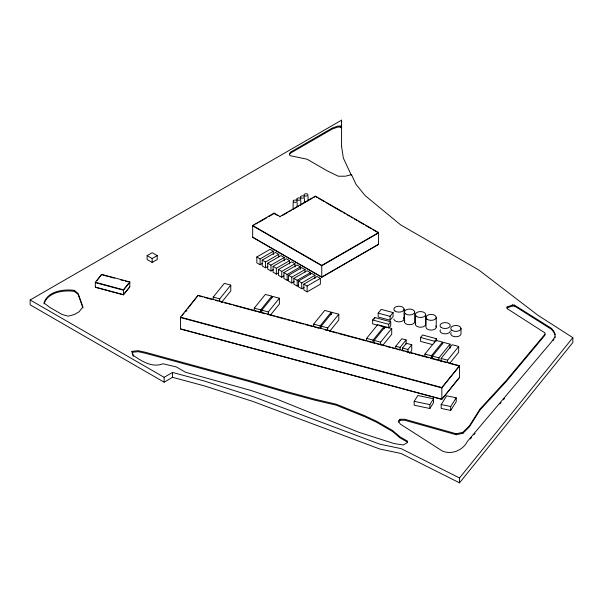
<?xml version="1.0" encoding="UTF-8"?>
<svg xmlns="http://www.w3.org/2000/svg" width="603" height="603" viewBox="0 0 603 603"><rect width="100%" height="100%" fill="white"/><g stroke="black" fill="none" stroke-linecap="round" stroke-linejoin="round"><path stroke-width="0.9" d="M341.577 127.233L341.577 125.032M341.577 122.371L341.577 120.17L30.15 299.97L30.15 304.832L164.129 382.189L172.556 377.32L203.882 385.754L252.868 401.432L379.8 449.024L401.07 453.494L459.531 482.83L572.85 342.534L572.85 337.665L537.801 315.196L478.79 269.978L400.596 224.836L365.049 195.53L355.989 184.307L351.474 174.584L345.429 176.212L338.275 176.212L327.323 170.905L307.1 159.23L290.299 155.695L289.508 154.948L289.508 153.644L290.405 152.22L332.396 127.979L337.808 126.095L340.311 126.095L341.577 126.826M555.024 337.793L555.024 333.866L553.788 331.205L551.519 328.401L514.525 305.148L512.648 304.952L507.093 306.957L507.093 308.608L544.969 332.901L544.969 335.178L506.347 381.398L480.048 409.95L469.451 426.758L462.9 433.316L456.177 434.725L404.764 420.253L400 420.253L398.432 422.108L398.432 421.135L400 419.273L404.764 419.273L456.177 433.753L462.9 432.343L469.451 425.786L480.048 408.977L506.347 380.425L544.969 334.205M43.996 303.927C47.712 292.048 63.684 289.892 74.388 291.362L78.149 294.468L82.928 307.937M289.508 154.617L290.405 153.192L332.396 128.952L337.808 127.075L340.311 127.075L341.577 127.798M414.186 401.319L417.856 395.5L433.534 398.794L433.534 402.683L429.864 408.502L414.186 405.208L414.186 401.319L429.864 404.613L433.534 398.794M441.185 404.538L446.687 395.809L456.207 397.807L456.207 401.696L450.705 410.424L441.185 408.427L441.185 404.538L450.705 406.535L456.207 397.807M555.024 336.821L551.451 341.924L467.34 441.486C462.976 450.29 451.564 455.054 442.338 451.014L400.264 424.045L398.432 421.135M552.981 340.71L553.999 339.255M95.342 287.299L95.342 282.242L101.703 274.365L129.781 281.925L129.781 286.99L123.427 294.859L96.246 287.541M97.075 280.478L101.703 274.365M123.427 294.859L123.427 289.802L129.781 281.925M129.781 282.317L123.427 290.186L95.342 282.626M129.781 286.794L123.427 294.663L95.342 287.103M459.471 365.697L441.848 387.518L441.848 399.39L180.478 329.027L180.478 317.155L198.101 295.327L459.471 365.697L459.471 377.568L442.436 398.666M182.234 315.361L183.998 313.176M185.174 311.721L186.35 310.266M187.525 308.811L198.101 295.327M185.701 311.721L186.847 310.304M213.221 299.601L213.221 297.098L224.301 283.38L230.783 285.121L230.783 290.963L221.452 302.51M219.703 301.342L219.703 298.839L230.783 285.121M254.262 310.651L254.262 308.148L265.343 294.43L271.825 296.171L271.825 297.837M260.745 312.392L260.745 309.889L271.825 296.171M261.823 312.686L261.823 310.183L272.903 296.465L279.385 298.206L279.385 304.048L270.634 314.872M268.305 314.427L268.305 311.924L279.385 298.206M313.666 326.638L313.666 324.135L324.746 310.417L331.228 312.166L331.228 314.668M320.148 328.386L320.148 325.884L331.228 312.166M321.226 328.673L321.226 326.17L332.306 312.452L338.788 314.201L338.788 320.035L329.457 331.59M327.708 330.421L327.708 327.919L338.788 314.201M378.006 325.319L372.646 323.871L372.646 319.982L374.659 317.487L390.744 321.814L390.744 325.71L388.731 328.205L388.731 324.308L390.744 321.814M378.187 313.123L381.209 309.377L393.088 312.58L393.088 316.469L390.066 320.208L378.187 317.012L378.187 313.123L390.066 316.319L393.088 312.58M366.586 340.883L366.586 338.389L377.666 324.67L384.149 326.411L384.149 328.914M373.069 342.632L373.069 340.13L384.149 326.411M374.146 342.926L374.146 340.424L385.227 326.705L391.709 328.447L391.709 334.288L382.965 345.112M380.629 344.667L380.629 342.165L391.709 328.447M395.772 348.745L395.772 346.243L401.802 338.773L406.12 339.941L406.12 344.109M400.09 349.906L400.09 347.403L406.12 339.941M402.502 350.554L402.502 348.052L406.347 343.303L411.743 344.75L411.743 350.592L409.55 353.305M407.907 352.009L407.907 349.506L411.743 344.75M432.864 344.69L420.577 341.381L420.577 337.492L422.597 334.997L436.632 338.78L436.632 341.11M434.62 342.828L434.62 341.268L436.632 338.78M424.911 356.592L424.911 354.089L435.992 340.371L442.474 342.112L442.474 343.778M431.394 358.333L431.394 355.83L442.474 342.112M432.472 358.627L432.472 356.124L443.552 342.406L450.034 344.147L450.034 348.315M438.954 360.368L438.954 357.865L450.034 344.147M441.11 361.785L441.11 358.446L452.19 344.728L458.672 346.476L458.672 352.31L449.921 363.142M447.592 362.697L447.592 360.195L458.672 346.476M459.471 366.081L441.848 387.91L180.478 317.54M459.471 377.372L441.848 399.194L180.478 328.831M459.531 482.83L459.531 477.968L572.85 337.665M470.31 438.946L471.493 437.544M473.868 434.74L475.051 433.331M499.864 403.965L501.04 402.57M503.384 399.789L504.583 398.379M147.117 255.619L152.167 252.702L157.225 255.619L157.225 259.516L152.167 262.433L147.117 259.516L147.117 255.619L152.167 258.536L157.225 255.619M252.672 225.477L274.086 213.115L279.98 216.522L315.377 196.088L378.571 232.577L378.571 244.449L321.768 277.244L252.672 237.348L252.672 225.477L321.768 265.373L378.571 232.577M254.262 224.949L252.672 225.869L321.768 265.757L378.571 232.969L372.903 229.69M255.845 224.037L257.428 223.118M259.019 222.206L266.948 217.63M268.531 216.711L274.086 213.507L277.772 215.633M282.392 215.52L288.023 212.271M289.636 211.336L291.241 210.409M292.854 209.482L298.485 206.234M300.09 205.299L312.158 198.334M313.764 197.407L315.377 196.48L316.997 197.415M262.441 263.375L260.104 264.717L256.818 262.825L256.818 256.984L270.054 249.348L273.34 251.247L273.34 254.579M256.818 256.984L260.104 258.883L273.34 251.247M267.838 266.488L265.501 267.83L262.215 265.938L262.215 260.097L275.443 252.461L278.729 254.36L278.729 256.863M262.215 260.097L265.501 261.996L278.729 254.36M273.31 269.647L270.981 270.996L267.694 269.096L267.694 263.262L280.923 255.619L284.209 257.519L284.209 260.858M267.694 263.262L270.981 265.154L284.209 257.519M278.707 272.76L276.37 274.109L273.084 272.209L273.084 266.375L286.312 258.74L289.598 260.632L289.598 263.971M273.084 266.375L276.37 268.275L289.598 260.632M284.096 275.873L281.759 277.222L278.473 275.322L278.473 269.488L291.709 261.853L294.995 263.745L294.995 267.084M278.473 269.488L281.759 271.388L294.995 263.745M288.709 279.438L287.156 280.335L283.87 278.443L283.87 272.601L297.098 264.966L300.384 266.858L300.384 269.36M283.87 272.601L287.156 274.501L300.384 266.858M294.128 281.661L291.792 283.011L288.505 281.119L288.505 275.277L301.734 267.642L305.02 269.533L305.02 272.036M288.505 275.277L291.792 277.176L305.02 269.533M298.741 285.227L297.181 286.124L293.895 284.232L293.895 278.39L307.131 270.755L310.417 272.646L310.417 274.32M293.895 278.39L297.181 280.289L310.417 272.646M304.07 287.405L301.734 288.754L298.447 286.855L298.447 281.021L311.676 273.378L314.962 275.277L314.962 278.616M298.447 281.021L301.734 282.913L314.962 275.277M303.844 284.134L317.072 276.491L320.359 278.39L320.359 284.232L307.131 291.867L303.844 289.968L303.844 284.134L307.131 286.026L320.359 278.39M378.571 244.253L321.768 277.048L252.672 237.152M30.15 299.97L164.129 377.32L172.556 372.458L203.882 380.892L252.868 396.563L379.8 444.155L401.07 448.624L459.531 477.968M555.024 334.838L553.788 332.178L551.519 329.374L516.379 307.191L514.525 306.12L512.648 305.925L507.093 307.929L507.093 306.957M132.019 351.33L138.238 350.697L145.474 352.303L248.918 380.493L287.149 391.739L315.226 399.299L336.218 404.198L364.529 415.64L376.566 421.271L392.576 430.512L399.91 436.791L407.492 441.162L407.492 442.542L403.279 444.976L394.068 443.552L358.634 432.208L276.634 399.058L251.036 390.48L185.558 372.27L176.287 366.918L162.916 363.76C152.212 368.094 141.803 361.174 133.255 355.393L132.019 351.33L132.019 352.303L138.238 351.67L145.474 353.275L248.918 381.465L287.149 392.711L315.226 400.271L336.218 405.171L364.529 416.613L376.566 422.243L392.576 431.484L399.91 437.763L407.492 442.142M74.388 290.39C63.684 288.912 47.712 291.068 43.996 302.955L49.642 307.296L62.192 314.547L68.245 316.176L74.403 314.517L78.948 311.894L82.928 306.965L78.149 293.495L74.388 290.39L74.388 291.362M372.646 319.982L388.731 324.308M379.8 325.793L386.945 327.723M420.577 337.492L434.62 341.268M213.221 297.098L219.703 298.839M254.262 308.148L260.745 309.889M261.823 310.183L268.305 311.924M313.666 324.135L320.148 325.884M321.226 326.17L327.708 327.919M366.586 338.389L373.069 340.13M374.146 340.424L380.629 342.165M395.772 346.243L400.09 347.403M402.502 348.052L407.907 349.506M424.911 354.089L431.394 355.83M432.472 356.124L438.954 357.865M441.11 358.446L447.592 360.195M199.013 295.96L202.638 296.94M204.455 297.43L211.713 299.382M215.346 300.362L218.067 301.093M219.884 301.583L222.605 302.314M224.422 302.804L227.143 303.535M228.959 304.025L231.68 304.756M233.497 305.246L256.185 311.352M258.001 311.841L265.26 313.801M267.076 314.284L274.335 316.243M276.151 316.733L285.227 319.175M287.043 319.665L289.764 320.397M291.581 320.886L294.302 321.618M296.118 322.108L303.377 324.06M305.193 324.55L312.452 326.502M314.269 326.992L318.806 328.213M325.16 329.924L327.881 330.655M329.698 331.145L336.956 333.097M338.773 333.587L356.923 338.471M358.732 338.961L365.998 340.921M367.815 341.404L375.074 343.363M376.89 343.853L384.149 345.805M385.965 346.295L390.503 347.516M392.312 348.006L395.04 348.738M396.849 349.227L399.578 349.959M401.387 350.449L404.116 351.18M405.925 351.67L413.191 353.622M415 354.112L428.62 357.775M430.429 358.265L437.695 360.217M439.504 360.707L446.77 362.667M448.579 363.149L458.566 365.84M102.608 274.998L108.043 276.46M109.852 276.95L114.382 278.171M120.721 279.875L123.442 280.606M125.251 281.096L127.972 281.827M95.342 282.242L123.427 289.802M180.478 317.155L441.848 387.518M318.618 198.349L324.286 201.628M325.906 202.563L342.112 211.917M343.733 212.851L345.353 213.786M346.974 214.721L349.401 216.123M351.021 217.065L352.642 218M354.262 218.934L356.697 220.336M358.318 221.271L363.986 224.55M365.606 225.484L371.282 228.756M132.268 353.117L133.255 356.365M341.577 146.378L343.341 158.031L351.474 175.556L351.474 174.584M514.525 305.148L514.525 306.12M512.648 304.952L512.648 305.925M462.9 432.343L462.9 433.316M461.001 328.409L461.001 333.761A5.125 2.962 0 0 1 454.896 336.693A5.125 2.962 0 0 1 451.15 332.645M456.177 433.753L456.177 434.725M450.705 406.535L450.705 410.424M436.24 317.359L436.24 327.09M429.864 404.613L429.864 408.502M425.989 317.419L425.989 327.15A5.125 2.962 0 0 0 432.193 330.014A5.125 2.962 0 0 0 435.811 325.937M425.658 314.51L425.658 324.241A5.125 2.962 0 0 1 419.552 327.173A5.125 2.962 0 0 1 415.806 323.133M415.407 314.57L415.407 324.301M414.676 311.992L414.676 321.723A5.125 2.962 0 0 1 408.57 324.655A5.125 2.962 0 0 1 404.817 320.615M404.425 312.053L404.425 321.783M404.085 309.143L404.085 318.874M400 419.273L400 420.253M390.066 316.319L390.066 320.208M374.659 317.487L374.659 319.04M341.577 120.17L341.577 146.514M340.311 126.095L340.311 127.075M321.768 265.373L321.768 277.244M308.035 196.359L308.035 200.739M307.131 286.026L307.131 291.867M304.409 198.455L304.409 202.103M301.734 282.913L301.734 288.754M300.784 200.543L300.784 204.922M297.181 280.289L297.181 286.124M297.166 202.638L297.166 206.286M293.111 202.661L293.111 208.502M291.792 277.176L291.792 283.011M287.156 274.501L287.156 280.335M281.759 271.388L281.759 277.222M279.98 216.522L279.98 216.914M276.37 268.275L276.37 274.109M274.086 213.115L274.086 213.507M270.981 265.154L270.981 270.996M265.501 261.996L265.501 267.83M260.104 258.883L260.104 264.717M172.556 372.458L172.556 377.32M164.129 377.32L164.129 382.189M152.167 258.536L152.167 262.433M403.656 317.713A5.125 2.962 0 0 1 400.038 321.798A5.125 2.962 0 0 1 393.842 318.934M450.283 330.874A5.125 2.962 0 0 1 444.177 333.806A5.125 2.962 0 0 1 440.431 329.766M427.045 319.183A5.125 2.962 0 0 0 435.841 318.535A5.125 2.962 0 0 0 430.459 314.457A5.125 2.962 0 0 0 427.045 319.183M416.454 316.334A5.125 2.962 0 0 0 425.258 315.686A5.125 2.962 0 0 0 419.876 311.608A5.125 2.962 0 0 0 416.454 316.334M405.472 313.816A5.125 2.962 0 0 0 414.276 313.161A5.125 2.962 0 0 0 408.894 309.09A5.125 2.962 0 0 0 405.472 313.816M394.89 310.967A5.125 2.962 0 0 0 403.693 310.311A5.125 2.962 0 0 0 398.312 306.241A5.125 2.962 0 0 0 394.89 310.967M441.079 327.346A5.125 2.962 0 0 0 449.883 326.69A5.125 2.962 0 0 0 444.501 322.613A5.125 2.962 0 0 0 441.079 327.346M451.805 330.233A5.125 2.962 0 0 0 460.609 329.577A5.125 2.962 0 0 0 455.227 325.499A5.125 2.962 0 0 0 451.805 330.233M304.394 195.621A2.028 1.168 0 0 0 307.877 195.364A2.028 1.168 0 0 0 305.751 193.751A2.028 1.168 0 0 0 304.394 195.621M300.776 197.716A2.028 1.168 0 0 0 304.251 197.452A2.028 1.168 0 0 0 302.126 195.847A2.028 1.168 0 0 0 300.776 197.716M297.151 199.804A2.028 1.168 0 0 0 300.633 199.548A2.028 1.168 0 0 0 298.5 197.935A2.028 1.168 0 0 0 297.151 199.804M293.525 201.899A2.028 1.168 0 0 0 297.008 201.643A2.028 1.168 0 0 0 294.882 200.03A2.028 1.168 0 0 0 293.525 201.899"/></g></svg>
